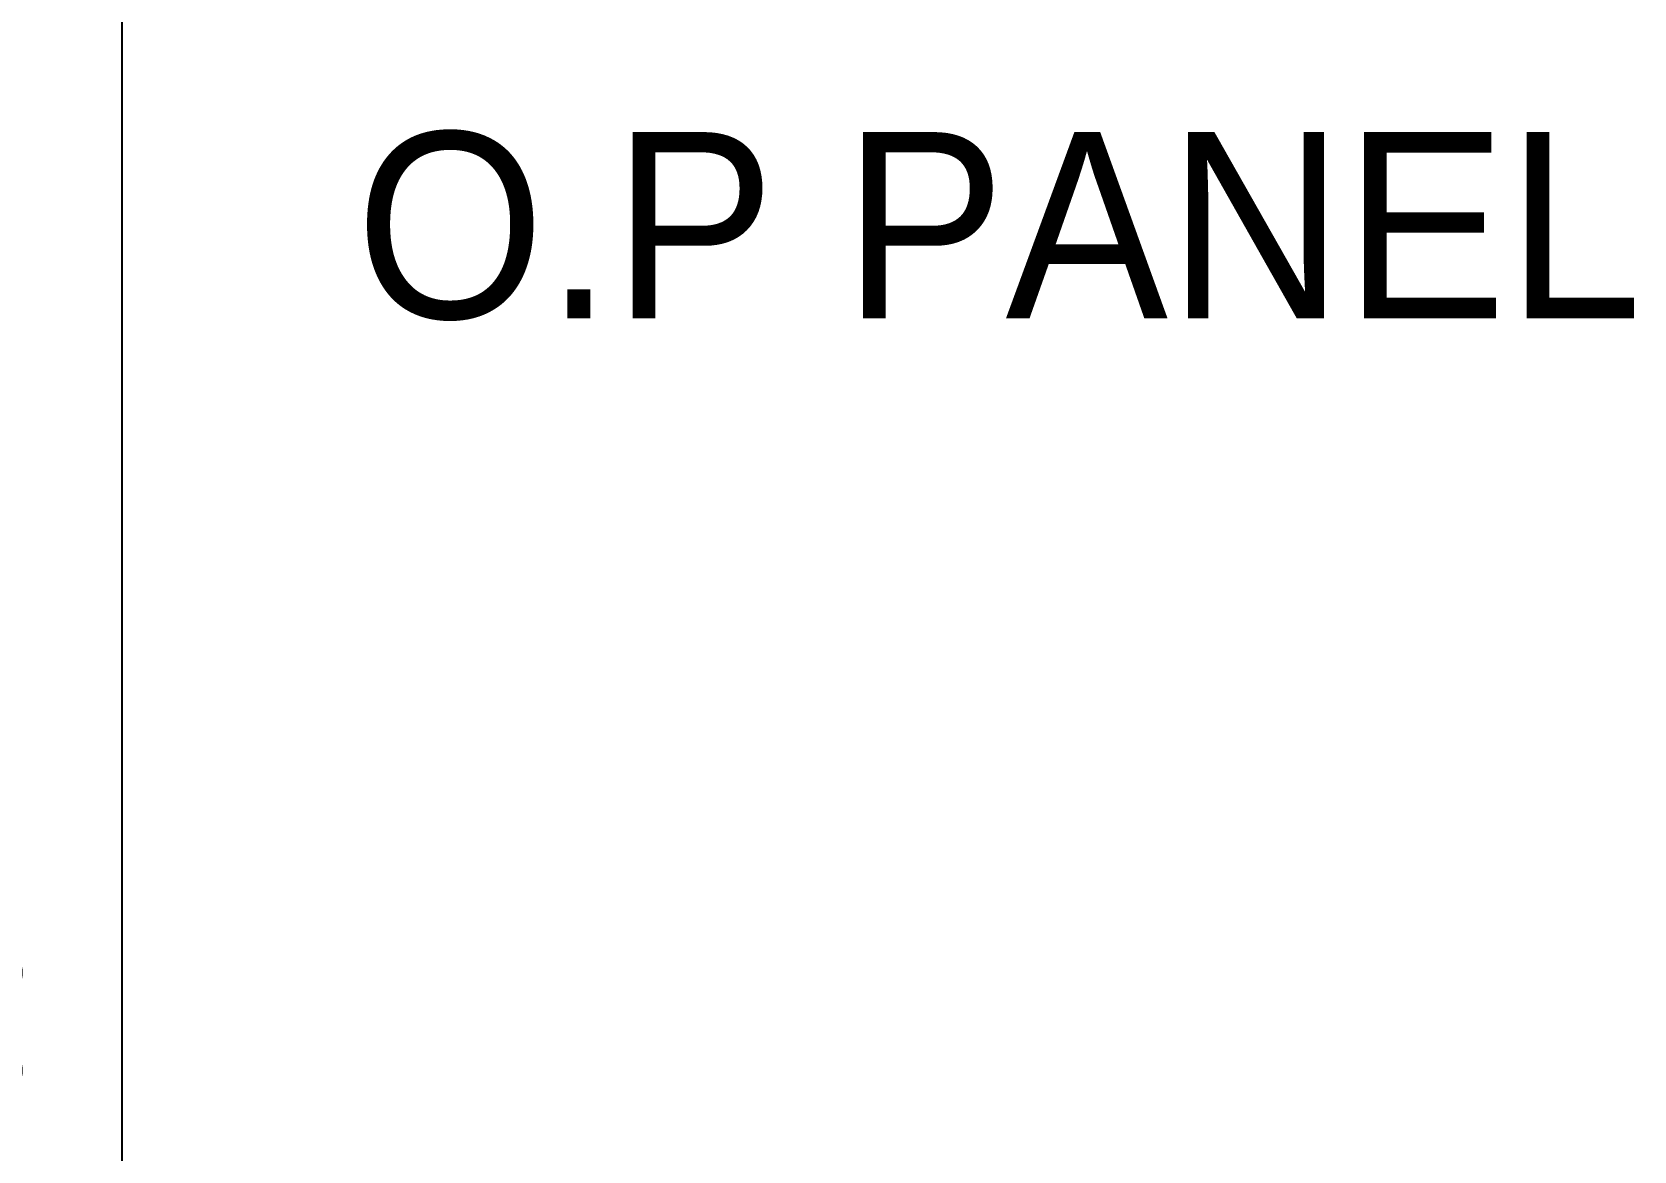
# Model space of a CAD drawing. Header units: millimetres. Extents: x 4969 to 37601, y -771 to 6478.
# Drawn here: x 10118 to 10763, y 2453 to 2904 of the extents above; entities that cross this region are included whole.
import ezdxf

# ---------------------------------------------------------------- set-up
doc = ezdxf.new("R2010")
doc.units = ezdxf.units.MM
doc.header["$LTSCALE"] = 7
doc.header["$MEASUREMENT"] = 0
doc.layers.get('0').update_dxf_attribs({"linetype": 'CONTINUOUS'})
doc.layers.get('Defpoints').update_dxf_attribs({"linetype": 'CONTINUOUS'})
doc.styles.get("Standard").update_dxf_attribs({"font": 'ISOCP'})
doc.dimstyles.new('PS-20', dxfattribs={"dimscale": 20, "dimtxt": 3.2, "dimasz": 2.5, "dimexe": 2, "dimexo": 2.5, "dimgap": 2, "dimtad": 1, "dimtoh": 1, "dimrnd": 0.05, "dimzin": 12, "dimdsep": 46, "dimtxsty": 'Standard', "dimcen": 0, "dimclrt": 2, "dimazin": 3, "dimtfac": 1, "dimtofl": 0, "dimtmove": 0, "dimatfit": 3, "dimfxl": 0, "dimtolj": 1, "dimtzin": 0, "dimarcsym": 0})

# ---------------------------------------------------------------- blocks, each defined once
blk = doc.blocks.new('*D194')
at = {"color": 0, "lineweight": -2}
for p, q in [((9714.96, 3615.61), (10194.69, 3615.61)), ((10154.69, 1365.61), (10154.69, 3565.61)), ((9714.96, 1315.61), (10194.69, 1315.61))]:
    blk.add_line(p, q, dxfattribs=at)
at = {"color": 0}
for points in [[(10146.35, 3565.61), (10163.02, 3565.61), (10154.69, 3615.61)], [(10146.35, 1365.61), (10163.02, 1365.61), (10154.69, 1315.61)]]:
    blk.add_solid(points, dxfattribs=at)
at = {"layer": 'Defpoints', "color": 0}
for p in [(9664.96, 3615.61, -0.01), (10154.69, 3615.61), (9664.96, 1315.61, -0.01)]:
    blk.add_point(p, dxfattribs=at)
at = {"color": 2, "insert": (10082.68, 2465.61), "char_height": 64, "attachment_point": 5, "rotation": 90}
blk.add_mtext('\\A1;2300', dxfattribs=at)

msp = doc.modelspace()

# ---------------------------------------------------------------- texts
at = {"color": 2, "insert": (10766.679, 2787.479, -0.01), "char_height": 75, "attachment_point": 9}
msp.add_mtext('{\\fGulim|b0|i0|c129|p50;O.P PANEL}', dxfattribs=at)

# ---------------------------------------------------------------- dimensions: what is measured, and where the dimension line sits
dim = msp.add_linear_dim(base=(10154.688, 3615.613), p1=(9664.962, 1315.613, -0.01), p2=(9664.962, 3615.613, -0.01), angle=90, dimstyle='PS-20', override={"dimtmove": 1})
dim.commit()
dim.dimension.update_dxf_attribs({"geometry": '*D194', "text_midpoint": (10082.682, 2465.613)})

doc.saveas('drawing.dxf')
